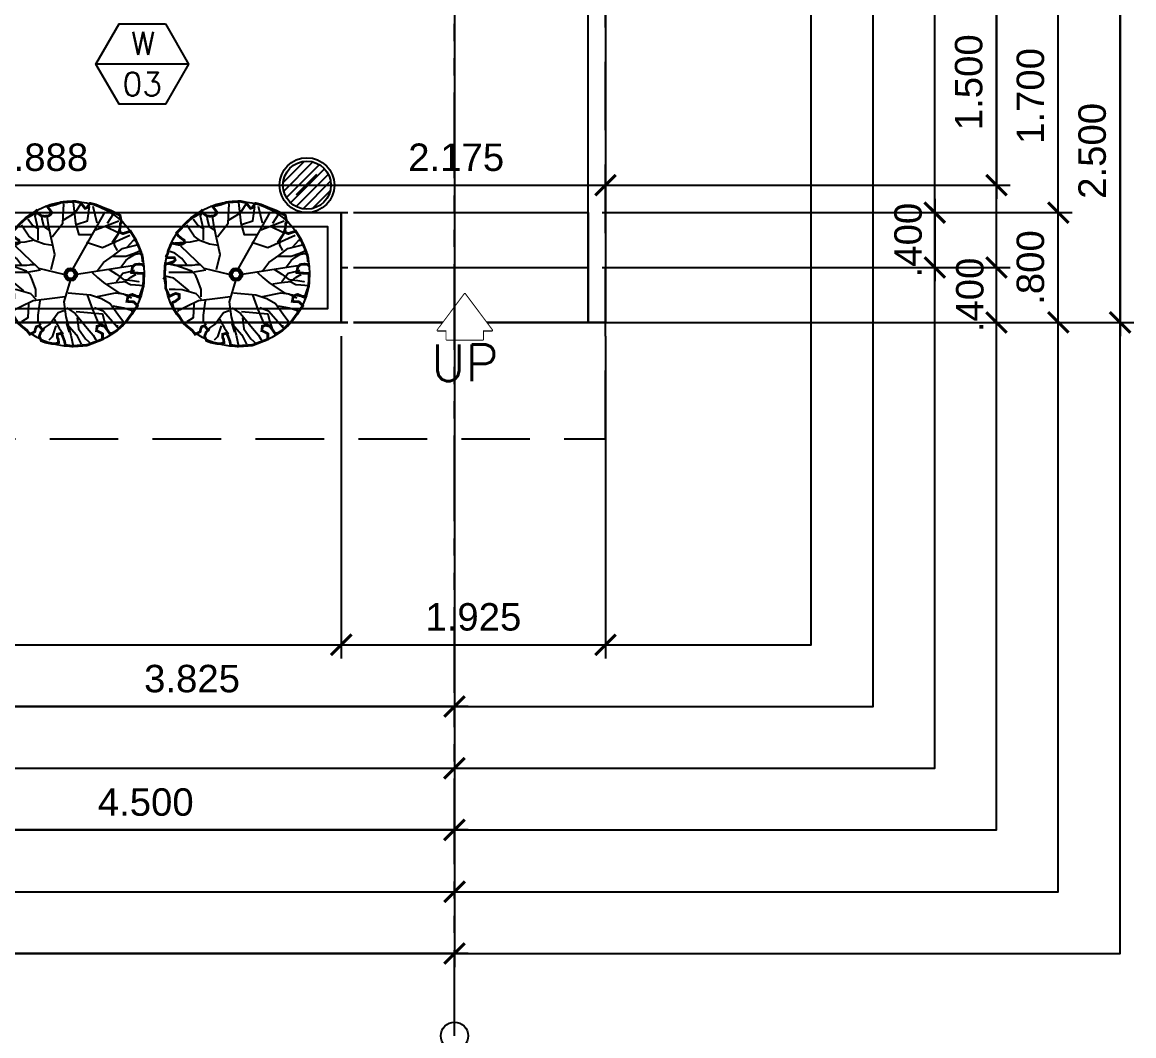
# Model space of a CAD drawing. Header units: metres. Extents: x -12400 to 1, y 0 to 106422.
# Drawn here: x -12207.22 to -12199.12, y 106375.47 to 106382.86 of the extents above; entities that cross this region are included whole.
import ezdxf
from ezdxf.enums import TextEntityAlignment as Align

# ---------------------------------------------------------------- set-up
doc = ezdxf.new("R2010")
doc.units = ezdxf.units.M
doc.set_wipeout_variables(frame=1)
doc.header["$PDMODE"] = 35
doc.linetypes.add('HIDDEN', pattern=[0.375, 0.25, -0.125])
doc.linetypes.add('PHANTOM2', pattern=[1.25, 0.625, -0.125, 0.125, -0.125, 0.125, -0.125])
for name, color, linetype, lineweight in [('0.1', 1, 'Continuous', 9), ('3', 3, 'Continuous', 30), ('DIM 001', 251, 'Continuous', 13)]:
    doc.layers.add(name, color=color, linetype=linetype, lineweight=lineweight)
for name, color, linetype in [('1AR', 1, 'Continuous'), ('A-FURNITURE', 1, 'Continuous'), ('BAR', 6, 'Continuous'), ('Landscape', 108, 'Continuous'), ('SCH-WIND', 181, 'Continuous'), ('SLOT', 46, 'Continuous'), ('TXT3', 3, 'Continuous'), ('WALL', 7, 'Continuous')]:
    doc.layers.add(name, color=color, linetype=linetype)
doc.layers.add('GUIDELINES', color=206, linetype='Continuous', plot=False)
doc.styles.add('DIMTXT-100', font='arial.ttf')
doc.styles.add('swis721', font='swiss.ttf')
doc.styles.add('T-0.15', font='romans.shx', dxfattribs={"height": 0.15})
doc.styles.add('T.25', font='romans.shx', dxfattribs={"height": 0.2})
doc.dimstyles.new('D-100', dxfattribs={"dimtxt": 0.2, "dimasz": 0.15, "dimexe": 0.1, "dimexo": 0.1, "dimgap": 0.1, "dimtad": 1, "dimdec": 3, "dimzin": 4, "dimdsep": 46, "dimtxsty": 'DIMTXT-100', "dimblk": 'ARCHTICK', "dimcen": 0.2, "dimdle": 0.1, "dimclrd": 8, "dimclre": 8, "dimclrt": 2, "dimadec": 0, "dimazin": 1, "dimtfac": 1, "dimtdec": 3, "dimtofl": 0, "dimtmove": 2, "dimatfit": 3, "dimfxl": 1, "dimarcsym": 0})
doc.dimstyles.new('DIM 200', dxfattribs={"dimtxt": 200, "dimasz": 1, "dimexe": 0, "dimexo": 40, "dimgap": 50, "dimtad": 1, "dimtoh": 1, "dimdec": 0, "dimlfac": 2, "dimtxsty": 'swis721', "dimblk": 'CIR', "dimcen": 0, "dimclrd": 155, "dimclre": 155, "dimclrt": 4, "dimadec": 0, "dimazin": 0, "dimtfac": 1, "dimtdec": 0, "dimtix": 1, "dimtmove": 1, "dimatfit": 3, "dimldrblk": 'CIR', "dimfxl": 0, "dimarcsym": 0})

# ---------------------------------------------------------------- blocks, each defined once
blk = doc.blocks.new('PLANT-64')
at = {"layer": 'Landscape', "const_width": 50}
blk.add_lwpolyline([(156, 1311), (37, 1338), (-117, 1329), (-217, 1320), (-317, 1284), (-472, 1247), (-390, 1138), (-408, 1102), (-444, 1075), (-517, 1066), (-581, 1075), (-644, 1120), (-672, 1165), (-735, 1102), (-862, 1029), (-972, 929), (-1044, 847), (-1126, 766), (-1099, 711), (-1035, 657), (-990, 629), (-981, 584), (-1026, 557), (-1081, 548), (-1126, 557), (-1208, 575), (-1226, 566), (-1262, 484), (-1281, 439), (-1290, 384), (-1317, 339), (-1299, 311), (-1235, 311), (-1235, 311), (-1172, 311), (-1153, 266), (-1181, 239), (-1290, 202), (-1335, 202), (-1344, 66), (-1344, -16), (-1326, -152), (-1326, -252), (-1299, -306), (-1262, -397), (-1190, -361), (-1144, -343), (-1081, -361), (-1081, -397), (-1081, -433), (-1153, -488), (-1199, -506), (-1208, -533), (-1181, -633), (-1144, -679), (-1081, -760), (-1008, -879), (-926, -951), (-844, -1015), (-790, -1088), (-699, -1042), (-690, -997), (-672, -951), (-617, -933), (-553, -1015), (-590, -1051), (-617, -1124), (-581, -1206), (-508, -1233), (-372, -1260), (-317, -1260), (-263, -1242), (-272, -1178), (-290, -1142), (-290, -1088), (-217, -1069), (-190, -1124), (-153, -1224), (-144, -1287), (-17, -1306), (256, -1287), (419, -1224), (537, -1178), (537, -1078), (437, -1024), (428, -1024), (437, -942), (501, -924), (574, -942), (628, -1015), (665, -1069), (719, -1069), (792, -1024), (965, -860), (1083, -697), (1174, -570), (1110, -497), (983, -488), (1001, -397), (1047, -370), (1083, -361), (1165, -397), (1210, -415), (1283, -206), (1292, 21), (1137, 30), (1065, 39), (1083, 139), (1128, 184), (1210, 193), (1265, 184), (1274, 175), (1274, 175), (1265, 330), (1210, 484), (1137, 648), (1047, 793), (956, 766), (910, 748), (837, 784), (856, 847), (865, 938), (883, 956), (856, 1084), (692, 1165), (547, 1220), (419, 1274), (310, 1302), (247, 1220), (219, 1211), (183, 1256), (156, 1293), (147, 1320)], dxfattribs=at)
at = {"layer": 'Landscape'}
for points in [[(-381, 693), (-190, 938), (-172, 1293)], [(-181, 993), (37, 1129), (165, 1329)], [(337, 729), (110, 729), (47, 938), (10, 1320)], [(74, 920), (265, 984), (301, 1247)], [(437, 938), (365, 1247)], [(-635, 629), (-635, 829), (-690, 1066), (-672, 1120)], [(-417, 802), (-526, 875), (-562, 1011), (-572, 1066)], [(-399, 93), (-335, 366), (-444, 866), (-472, 1075)], [(1, 112), (583, 1147)], [(628, 938), (737, 1111)], [(-372, 530), (-526, 557), (-690, 620), (-808, 702), (-881, 811), (-944, 902)], [(-626, 829), (-735, 893), (-817, 993), (-817, 1011)], [(410, 820), (837, 984)], [(610, 875), (810, 775)], [(710, 593), (865, 820)], [(810, 439), (756, 539), (756, 629), (837, 757), (865, 820)], [(-708, 629), (-881, 593), (-1162, 575)], [(247, 593), (537, 493), (1037, 720)], [(992, 511), (1101, 629), (1156, 629)], [(-944, 175), (-1035, 293), (-1162, 393), (-1253, 421)], [(-172, 3), (-626, 112), (-1053, 520)], [(447, 75), (556, 221), (737, 348), (901, 475), (1147, 539), (1192, 548)], [(728, 339), (965, 339), (1119, 393), (1201, 430), (1228, 421)], [(-681, -406), (-681, -270), (-744, -106), (-781, -6), (-853, 66), (-908, 84), (-953, 103), (-1262, 212)], [(874, 139), (965, 257), (1028, 311), (1119, 366), (1201, 384), (1274, 366)], [(-781, 184), (-699, 184), (-844, 166), (-1044, 166), (-1162, 166), (-1272, 193)], [(-599, 84), (-844, 39), (-1153, 39), (-1244, 39), (-1272, 39)], [(28, 3), (1119, 175)], [(347, 39), (447, -52), (556, -143), (837, -334), (956, -361), (1110, -388), (1192, -388)], [(628, -170), (783, -143), (956, -125), (1047, -52), (1110, -16), (1147, 3)], [(656, 93), (792, 12), (919, -88), (1083, -106), (1192, -125), (1192, -134)], [(792, -125), (847, -52), (910, 30), (1065, 66), (1119, 84)], [(-899, -297), (-1181, -61), (-1335, -25), (-1372, -88)], [(-53, -106), (-172, -497), (-135, -770), (-44, -1106), (1, -1306)], [(947, -125), (1047, -179), (1137, -188), (1283, -197), (1283, -188)], [(-672, -452), (-772, -352), (-1026, -279), (-1153, -270), (-1262, -270)], [(-90, -334), (319, -370), (519, -433), (674, -524), (819, -724), (937, -888)], [(256, -370), (356, -633), (456, -879), (583, -933)], [(447, -397), (774, -334), (919, -352), (1065, -424)], [(-144, -406), (-381, -433), (-726, -479), (-953, -588), (-1062, -642), (-1099, -651), (-1108, -679)], [(-817, -533), (-826, -788), (-944, -860)], [(-608, -479), (-644, -742), (-644, -860), (-590, -915)], [(-117, -606), (37, -706), (256, -979), (365, -1106), (410, -1178), (437, -1206)], [(392, -597), (547, -661), (810, -960), (810, -924)], [(728, -570), (928, -606), (1065, -651), (1092, -715)], [(-172, -661), (-272, -697), (-417, -897), (-526, -969), (-544, -1015)], [(56, -670), (537, -715), (565, -842), (619, -1006)], [(74, -788), (101, -988), (228, -1169), (328, -1260)], [(-317, -933), (-381, -1133), (-444, -1197)], [(-344, -815), (-253, -979), (-181, -1078)], [(-63, -1051), (-117, -897), (65, -1097), (147, -1269)]]:
    blk.add_lwpolyline(points, dxfattribs=at)
for centre, radius in [((-24, 15), 1324), ((-44, 3), 116), ((-44, 3), 90.6), ((-44, 3), 70.9)]:
    blk.add_circle(centre, radius, dxfattribs=at)
blk = doc.blocks.new('A$C848c022f')
at = {"layer": 'WALL'}
h = blk.add_hatch(dxfattribs=at)
h.set_pattern_fill('ANSI31', color=250, scale=0.015)
h.set_pattern_definition([(45, (11825.983876, -106480.421745), (-0.033675960454, 0.033675960454), [])])
h.paths.add_polyline_path([(-0.175, 0, 1), (0.175, 0, 1)])
at = {"color": 7}
blk.add_circle((0, 0), 0.2, dxfattribs=at)
at = {"layer": 'SLOT', "color": 5}
blk.add_circle((0, 0), 0.175, dxfattribs=at)
blk = doc.blocks.new('FP_GRD')
at = {"color": 1, "linetype": 'HIDDEN', "ltscale": 2}
blk.add_lwpolyline([(6.975, 18.7), (6.975, 19.7), (-3.225, 19.7), (-3.225, 7.75), (-9.8248, 7.75), (-9.8248, -3.25), (24.975, -3.25), (24.975, 19.7), (14.775, 19.7), (14.775, 18.7)], dxfattribs=at)
at = {"layer": '1AR', "color": 2}
blk.add_lwpolyline([(24.85, 0), (24.975, 0), (24.975, -2.4003), (24.85, -2.4003)], close=True, dxfattribs=at)
at = {"layer": 'A-FURNITURE'}
blk.add_lwpolyline([(23.05, -1.6003), (24.85, -1.6003), (24.85, -2.4003), (23.05, -2.4003)], close=True, dxfattribs=at)
at = {"layer": 'A-FURNITURE', "color": 8}
blk.add_lwpolyline([(14.875, -1.7003), (22.95, -1.7003), (22.95, -2.3003), (14.875, -2.3003)], close=True, dxfattribs=at)
at = {"layer": 'A-FURNITURE'}
for points in [[(23.05, -2.0003), (24.85, -2.0003)], [(-3.825, -3.25), (-3.825, -2.4003), (24.975, -2.4003)]]:
    blk.add_lwpolyline(points, dxfattribs=at)
at = {"layer": 'BAR', "color": 1}
blk.add_lwpolyline([(14.775, -1.6003), (23.05, -1.6003), (23.05, -2.4003), (14.775, -2.4003)], close=True, dxfattribs=at)
at = {"layer": 'WALL', "color": 1}
blk.add_lwpolyline([(24.0833, -2.4585), (24.15, -2.4585), (23.95, -2.1921), (23.95, -2.1921), (23.75, -2.4585), (23.8167, -2.4585), (23.8167, -2.5252), (24.0833, -2.5252)], close=True, dxfattribs=at)
at = {"layer": '3', "color": 3, "xscale": 0.00039927785625, "yscale": 0.00039927785625, "zscale": 0.00039927785625}
for p in [(21.0957, -2.0525), (22.3005, -2.0525)]:
    blk.add_blockref('PLANT-64', p, dxfattribs=at)
at = {"layer": 'SLOT'}
blk.add_blockref('A$C848c022f', (22.8, -1.4), dxfattribs=at)
at = {"layer": '0.1', "color": 2, "insert": (23.5444, -3.6), "char_height": 0.22, "attachment_point": 5}
blk.add_mtext_dynamic_manual_height_columns('{\\Fx-hlvm1s|c0;\\W0.9;\\T0.9;\\C3;CANOPY LN ABOVE}', width=5150.82822, gutter_width=1, heights=[0], dxfattribs=at)
at = {"layer": 'TXT3', "ltscale": 0.3, "insert": (23.95, -2.6957), "char_height": 0.2, "width": 0.845708, "attachment_point": 5, "line_spacing_factor": 0.825, "style": 'T.25'}
blk.add_mtext('{\\H1.3333x;UP}', dxfattribs=at)
at = {"color": 2}
for points, layer in [([(23.95, -2.1921), (24.15, -2.4585), (24.0833, -2.4585), (24.0833, -2.5252), (23.8167, -2.5252), (23.8167, -2.4585), (23.75, -2.4585)], 'A-FURNITURE'), ([(23.1, -1.5003), (23.138, -1.5003), (23.138, -2.5003), (23.1, -2.5003)], 'BAR')]:
    blk.add_wipeout(points, dxfattribs=at).dxf.layer = layer
blk = doc.blocks.new('CIR')
at = {"color": 4}
blk.add_circle((0, 0), 50, dxfattribs=at)
blk = doc.blocks.new('_ArchTick')
at = {"color": 0, "linetype": 'ByBlock', "const_width": 0.15}
blk.add_lwpolyline([(-0.5, -0.5), (0.5, 0.5)], dxfattribs=at)
blk = doc.blocks.new('*D422')
at = {"layer": 'DEFPOINTS', "color": 0, "transparency": 16777216}
for p in [(-12204.0653, 106383.1702), (-12202.9653, 106380.6699), (-12199.2153, 106380.6699)]:
    blk.add_point(p, dxfattribs=at)
at = {"layer": 'DIM 001', "color": 8, "lineweight": -2, "transparency": 16777216}
for p, q in [((-12199.2153, 106383.2702), (-12199.2153, 106380.5699)), ((-12203.9653, 106383.1702), (-12199.1153, 106383.1702)), ((-12202.8653, 106380.6699), (-12199.1153, 106380.6699))]:
    blk.add_line(p, q, dxfattribs=at)
at = {"layer": 'DIM 001', "color": 8, "lineweight": -2, "transparency": 16777216, "xscale": 0.15, "yscale": 0.15, "zscale": 0.15}
for p, rotation in [((-12199.2153, 106383.1702), 90), ((-12199.2153, 106380.6699), 270)]:
    blk.add_blockref('_ArchTick', p, dxfattribs=dict(at, rotation=rotation))
at = {"layer": 'DIM 001', "color": 2, "transparency": 16777216, "insert": (-12199.4174, 106381.9201), "char_height": 0.2, "attachment_point": 5, "rotation": 90, "style": 'DIMTXT-100'}
blk.add_mtext('2.500', dxfattribs=at)
blk = doc.blocks.new('*D423')
at = {"layer": 'DEFPOINTS', "color": 0, "transparency": 16777216}
for p in [(-12203.0903, 106381.4699), (-12199.6653, 106381.4699), (-12202.9653, 106380.6699)]:
    blk.add_point(p, dxfattribs=at)
at = {"layer": 'DIM 001', "color": 8, "lineweight": -2, "transparency": 16777216}
for p, q in [((-12199.6653, 106380.5699), (-12199.6653, 106381.5699)), ((-12202.9903, 106381.4699), (-12199.5653, 106381.4699)), ((-12202.8653, 106380.6699), (-12199.5653, 106380.6699))]:
    blk.add_line(p, q, dxfattribs=at)
at = {"layer": 'DIM 001', "color": 8, "lineweight": -2, "transparency": 16777216, "xscale": 0.15, "yscale": 0.15, "zscale": 0.15}
for p, rotation in [((-12199.6653, 106381.4699), 90), ((-12199.6653, 106380.6699), 270)]:
    blk.add_blockref('_ArchTick', p, dxfattribs=dict(at, rotation=rotation))
at = {"layer": 'DIM 001', "color": 2, "transparency": 16777216, "insert": (-12199.8674, 106381.0699), "char_height": 0.2, "attachment_point": 5, "rotation": 90, "style": 'DIMTXT-100'}
blk.add_mtext('.800', dxfattribs=at)
blk = doc.blocks.new('*D424')
at = {"layer": 'DEFPOINTS', "color": 0, "transparency": 16777216}
for p in [(-12204.0653, 106383.1702), (-12199.6653, 106383.1702), (-12203.0903, 106381.4699)]:
    blk.add_point(p, dxfattribs=at)
at = {"layer": 'DIM 001', "color": 8, "lineweight": -2, "transparency": 16777216}
for p, q in [((-12199.6653, 106381.3699), (-12199.6653, 106383.2702)), ((-12203.9653, 106383.1702), (-12199.5653, 106383.1702)), ((-12202.9903, 106381.4699), (-12199.5653, 106381.4699))]:
    blk.add_line(p, q, dxfattribs=at)
at = {"layer": 'DIM 001', "color": 8, "lineweight": -2, "transparency": 16777216, "xscale": 0.15, "yscale": 0.15, "zscale": 0.15}
for p, rotation in [((-12199.6653, 106383.1702), 90), ((-12199.6653, 106381.4699), 270)]:
    blk.add_blockref('_ArchTick', p, dxfattribs=dict(at, rotation=rotation))
at = {"layer": 'DIM 001', "color": 2, "transparency": 16777216, "insert": (-12199.8674, 106382.3201), "char_height": 0.2, "attachment_point": 5, "rotation": 90, "style": 'DIMTXT-100'}
blk.add_mtext('1.700', dxfattribs=at)
blk = doc.blocks.new('*D425')
at = {"layer": 'DEFPOINTS', "color": 0, "transparency": 16777216}
for p in [(-12204.0653, 106383.1702), (-12205.1403, 106381.6702), (-12200.1153, 106381.6702)]:
    blk.add_point(p, dxfattribs=at)
at = {"layer": 'DIM 001', "color": 8, "lineweight": -2, "transparency": 16777216}
for p, q in [((-12200.1153, 106383.2702), (-12200.1153, 106381.5702)), ((-12203.9653, 106383.1702), (-12200.0153, 106383.1702)), ((-12205.0403, 106381.6702), (-12200.0153, 106381.6702))]:
    blk.add_line(p, q, dxfattribs=at)
at = {"layer": 'DIM 001', "color": 8, "lineweight": -2, "transparency": 16777216, "xscale": 0.15, "yscale": 0.15, "zscale": 0.15}
for p, rotation in [((-12200.1153, 106383.1702), 90), ((-12200.1153, 106381.6702), 270)]:
    blk.add_blockref('_ArchTick', p, dxfattribs=dict(at, rotation=rotation))
at = {"layer": 'DIM 001', "color": 2, "transparency": 16777216, "insert": (-12200.3174, 106382.4202), "char_height": 0.2, "attachment_point": 5, "rotation": 90, "style": 'DIMTXT-100'}
blk.add_mtext('1.500', dxfattribs=at)
blk = doc.blocks.new('*D426')
at = {"layer": 'DEFPOINTS', "color": 0, "transparency": 16777216}
for p in [(-12203.0903, 106381.4699), (-12203.0903, 106381.0699), (-12200.5653, 106381.0699)]:
    blk.add_point(p, dxfattribs=at)
at = {"layer": 'DIM 001', "color": 8, "lineweight": -2, "transparency": 16777216}
for p, q in [((-12200.5653, 106381.5699), (-12200.5653, 106380.9699)), ((-12202.9903, 106381.4699), (-12200.4653, 106381.4699)), ((-12202.9903, 106381.0699), (-12200.4653, 106381.0699))]:
    blk.add_line(p, q, dxfattribs=at)
at = {"layer": 'DIM 001', "color": 8, "lineweight": -2, "transparency": 16777216, "xscale": 0.15, "yscale": 0.15, "zscale": 0.15}
for p, rotation in [((-12200.5653, 106381.4699), 90), ((-12200.5653, 106381.0699), 270)]:
    blk.add_blockref('_ArchTick', p, dxfattribs=dict(at, rotation=rotation))
at = {"layer": 'DIM 001', "color": 2, "transparency": 16777216, "insert": (-12200.7589, 106381.2699), "char_height": 0.2, "attachment_point": 5, "rotation": 90, "style": 'DIMTXT-100'}
blk.add_mtext('.400', dxfattribs=at)
blk = doc.blocks.new('*D427')
at = {"layer": 'DEFPOINTS', "color": 0, "transparency": 16777216}
for p in [(-12203.0903, 106381.0699), (-12200.1153, 106381.0699), (-12203.0903, 106380.6699)]:
    blk.add_point(p, dxfattribs=at)
at = {"layer": 'DIM 001', "color": 8, "lineweight": -2, "transparency": 16777216}
for p, q in [((-12200.1153, 106380.5699), (-12200.1153, 106381.1699)), ((-12202.9903, 106381.0699), (-12200.0153, 106381.0699)), ((-12202.9903, 106380.6699), (-12200.0153, 106380.6699))]:
    blk.add_line(p, q, dxfattribs=at)
at = {"layer": 'DIM 001', "color": 8, "lineweight": -2, "transparency": 16777216, "xscale": 0.15, "yscale": 0.15, "zscale": 0.15}
for p, rotation in [((-12200.1153, 106381.0699), 90), ((-12200.1153, 106380.6699), 270)]:
    blk.add_blockref('_ArchTick', p, dxfattribs=dict(at, rotation=rotation))
at = {"layer": 'DIM 001', "color": 2, "transparency": 16777216, "insert": (-12200.3089, 106380.8699), "char_height": 0.2, "attachment_point": 5, "rotation": 90, "style": 'DIMTXT-100'}
blk.add_mtext('.400', dxfattribs=at)
blk = doc.blocks.new('*D444')
at = {"layer": 'DEFPOINTS', "color": 0, "transparency": 16777216}
for p in [(-12230.0653, 106385.6452), (-12204.0653, 106383.1702), (-12230.0653, 106376.0702)]:
    blk.add_point(p, dxfattribs=at)
at = {"layer": 'DIM 001', "color": 8, "lineweight": -2, "transparency": 16777216}
for p, q in [((-12230.0653, 106385.5452), (-12230.0653, 106375.9702)), ((-12204.0653, 106383.0702), (-12204.0653, 106375.9702)), ((-12203.9653, 106376.0702), (-12230.1653, 106376.0702))]:
    blk.add_line(p, q, dxfattribs=at)
at = {"layer": 'DIM 001', "color": 8, "lineweight": -2, "transparency": 16777216, "xscale": 0.15, "yscale": 0.15, "zscale": 0.15, "rotation": 180}
blk.add_blockref('_ArchTick', (-12230.0653, 106376.0702), dxfattribs=at)
at = {"layer": 'DIM 001', "color": 8, "lineweight": -2, "transparency": 16777216, "xscale": 0.15, "yscale": 0.15, "zscale": 0.15}
blk.add_blockref('_ArchTick', (-12204.0653, 106376.0702), dxfattribs=at)
at = {"layer": 'DIM 001', "color": 2, "transparency": 16777216, "insert": (-12217.0653, 106376.2723), "char_height": 0.2, "attachment_point": 5, "style": 'DIMTXT-100'}
blk.add_mtext('26.000', dxfattribs=at)
blk = doc.blocks.new('*D478')
at = {"layer": 'DEFPOINTS', "color": 0, "transparency": 16777216}
for p in [(-12213.0653, 106383.1702), (-12204.0653, 106383.1702), (-12204.0653, 106376.5202)]:
    blk.add_point(p, dxfattribs=at)
at = {"layer": 'DIM 001', "color": 8, "lineweight": -2, "transparency": 16777216}
for p, q in [((-12213.0653, 106383.0702), (-12213.0653, 106376.4202)), ((-12204.0653, 106383.0702), (-12204.0653, 106376.4202)), ((-12213.1653, 106376.5202), (-12203.9653, 106376.5202))]:
    blk.add_line(p, q, dxfattribs=at)
at = {"layer": 'DIM 001', "color": 8, "lineweight": -2, "transparency": 16777216, "xscale": 0.15, "yscale": 0.15, "zscale": 0.15, "rotation": 180}
blk.add_blockref('_ArchTick', (-12213.0653, 106376.5202), dxfattribs=at)
at = {"layer": 'DIM 001', "color": 8, "lineweight": -2, "transparency": 16777216, "xscale": 0.15, "yscale": 0.15, "zscale": 0.15}
blk.add_blockref('_ArchTick', (-12204.0653, 106376.5202), dxfattribs=at)
at = {"layer": 'DIM 001', "color": 2, "transparency": 16777216, "insert": (-12208.5653, 106376.7223), "char_height": 0.2, "attachment_point": 5, "style": 'DIMTXT-100'}
blk.add_mtext('9.000', dxfattribs=at)
blk = doc.blocks.new('*D479')
at = {"layer": 'DEFPOINTS', "color": 0, "transparency": 16777216}
for p in [(-12208.5653, 106383.1702), (-12204.0653, 106383.1702), (-12208.5653, 106376.9702)]:
    blk.add_point(p, dxfattribs=at)
at = {"layer": 'DIM 001', "color": 8, "lineweight": -2, "transparency": 16777216}
for p, q in [((-12208.5653, 106383.0702), (-12208.5653, 106376.8702)), ((-12204.0653, 106383.0702), (-12204.0653, 106376.8702)), ((-12203.9653, 106376.9702), (-12208.6653, 106376.9702))]:
    blk.add_line(p, q, dxfattribs=at)
at = {"layer": 'DIM 001', "color": 8, "lineweight": -2, "transparency": 16777216, "xscale": 0.15, "yscale": 0.15, "zscale": 0.15, "rotation": 180}
blk.add_blockref('_ArchTick', (-12208.5653, 106376.9702), dxfattribs=at)
at = {"layer": 'DIM 001', "color": 8, "lineweight": -2, "transparency": 16777216, "xscale": 0.15, "yscale": 0.15, "zscale": 0.15}
blk.add_blockref('_ArchTick', (-12204.0653, 106376.9702), dxfattribs=at)
at = {"layer": 'DIM 001', "color": 2, "transparency": 16777216, "insert": (-12206.3153, 106377.1723), "char_height": 0.2, "attachment_point": 5, "style": 'DIMTXT-100'}
blk.add_mtext('4.500', dxfattribs=at)
blk = doc.blocks.new('*D489')
at = {"layer": 'DEFPOINTS', "color": 0, "transparency": 16777216}
for p in [(-12213.0653, 106383.1702), (-12204.0653, 106383.1702), (-12204.0653, 106377.4202)]:
    blk.add_point(p, dxfattribs=at)
at = {"layer": 'DIM 001', "color": 8, "lineweight": -2, "transparency": 16777216}
for p, q in [((-12213.0653, 106383.0702), (-12213.0653, 106377.3202)), ((-12204.0653, 106383.0702), (-12204.0653, 106377.3202)), ((-12213.1653, 106377.4202), (-12203.9653, 106377.4202))]:
    blk.add_line(p, q, dxfattribs=at)
at = {"layer": 'DIM 001', "color": 8, "lineweight": -2, "transparency": 16777216, "xscale": 0.15, "yscale": 0.15, "zscale": 0.15, "rotation": 180}
blk.add_blockref('_ArchTick', (-12213.0653, 106377.4202), dxfattribs=at)
at = {"layer": 'DIM 001', "color": 8, "lineweight": -2, "transparency": 16777216, "xscale": 0.15, "yscale": 0.15, "zscale": 0.15}
blk.add_blockref('_ArchTick', (-12204.0653, 106377.4202), dxfattribs=at)
at = {"layer": 'DIM 001', "color": 2, "transparency": 16777216, "insert": (-12208.5653, 106377.6223), "char_height": 0.2, "attachment_point": 5, "style": 'DIMTXT-100'}
blk.add_mtext('9.000', dxfattribs=at)
blk = doc.blocks.new('*D490')
at = {"layer": 'DEFPOINTS', "color": 0, "transparency": 16777216}
for p in [(-12207.8903, 106388.4452), (-12204.0653, 106383.1702), (-12207.8903, 106377.8702)]:
    blk.add_point(p, dxfattribs=at)
at = {"layer": 'DIM 001', "color": 8, "lineweight": -2, "transparency": 16777216}
for p, q in [((-12207.8903, 106388.3452), (-12207.8903, 106377.7702)), ((-12204.0653, 106383.0702), (-12204.0653, 106377.7702)), ((-12203.9653, 106377.8702), (-12207.9903, 106377.8702))]:
    blk.add_line(p, q, dxfattribs=at)
at = {"layer": 'DIM 001', "color": 8, "lineweight": -2, "transparency": 16777216, "xscale": 0.15, "yscale": 0.15, "zscale": 0.15, "rotation": 180}
blk.add_blockref('_ArchTick', (-12207.8903, 106377.8702), dxfattribs=at)
at = {"layer": 'DIM 001', "color": 8, "lineweight": -2, "transparency": 16777216, "xscale": 0.15, "yscale": 0.15, "zscale": 0.15}
blk.add_blockref('_ArchTick', (-12204.0653, 106377.8702), dxfattribs=at)
at = {"layer": 'DIM 001', "color": 2, "transparency": 16777216, "insert": (-12205.9778, 106378.0724), "char_height": 0.2, "attachment_point": 5, "style": 'DIMTXT-100'}
blk.add_mtext('3.825', dxfattribs=at)
blk = doc.blocks.new('*D498')
at = {"layer": 'DEFPOINTS', "color": 0, "transparency": 16777216}
for p in [(-12213.1653, 106380.6699), (-12204.8903, 106380.6699), (-12204.8903, 106378.3202)]:
    blk.add_point(p, dxfattribs=at)
at = {"layer": 'DIM 001', "color": 8, "lineweight": -2, "transparency": 16777216}
for p, q in [((-12213.1653, 106380.5699), (-12213.1653, 106378.2202)), ((-12204.8903, 106380.5699), (-12204.8903, 106378.2202)), ((-12213.2653, 106378.3202), (-12204.7903, 106378.3202))]:
    blk.add_line(p, q, dxfattribs=at)
at = {"layer": 'DIM 001', "color": 8, "lineweight": -2, "transparency": 16777216, "xscale": 0.15, "yscale": 0.15, "zscale": 0.15, "rotation": 180}
blk.add_blockref('_ArchTick', (-12213.1653, 106378.3202), dxfattribs=at)
at = {"layer": 'DIM 001', "color": 8, "lineweight": -2, "transparency": 16777216, "xscale": 0.15, "yscale": 0.15, "zscale": 0.15}
blk.add_blockref('_ArchTick', (-12204.8903, 106378.3202), dxfattribs=at)
at = {"layer": 'DIM 001', "color": 2, "transparency": 16777216, "insert": (-12209.0278, 106378.5223), "char_height": 0.2, "attachment_point": 5, "style": 'DIMTXT-100'}
blk.add_mtext('8.275', dxfattribs=at)
blk = doc.blocks.new('*D499')
at = {"layer": 'DEFPOINTS', "color": 0, "transparency": 16777216}
for p in [(-12204.8903, 106380.6699), (-12202.9653, 106380.6699), (-12202.9653, 106378.3202)]:
    blk.add_point(p, dxfattribs=at)
at = {"layer": 'DIM 001', "color": 8, "lineweight": -2, "transparency": 16777216}
for p, q in [((-12204.8903, 106380.5699), (-12204.8903, 106378.2202)), ((-12202.9653, 106380.5699), (-12202.9653, 106378.2202)), ((-12204.9903, 106378.3202), (-12202.8653, 106378.3202))]:
    blk.add_line(p, q, dxfattribs=at)
at = {"layer": 'DIM 001', "color": 8, "lineweight": -2, "transparency": 16777216, "xscale": 0.15, "yscale": 0.15, "zscale": 0.15, "rotation": 180}
blk.add_blockref('_ArchTick', (-12204.8903, 106378.3202), dxfattribs=at)
at = {"layer": 'DIM 001', "color": 8, "lineweight": -2, "transparency": 16777216, "xscale": 0.15, "yscale": 0.15, "zscale": 0.15}
blk.add_blockref('_ArchTick', (-12202.9653, 106378.3202), dxfattribs=at)
at = {"layer": 'DIM 001', "color": 2, "transparency": 16777216, "insert": (-12203.9278, 106378.5223), "char_height": 0.2, "attachment_point": 5, "style": 'DIMTXT-100'}
blk.add_mtext('1.925', dxfattribs=at)
blk = doc.blocks.new('*D504')
at = {"layer": 'DEFPOINTS', "color": 0, "transparency": 16777216}
for p in [(-12209.0278, 106381.6702), (-12205.1403, 106381.6702), (-12205.1403, 106381.6702)]:
    blk.add_point(p, dxfattribs=at)
at = {"layer": 'DIM 001', "color": 8, "lineweight": -2, "transparency": 16777216}
blk.add_line((-12209.1278, 106381.6702), (-12205.0403, 106381.6702), dxfattribs=at)
at = {"layer": 'DIM 001', "color": 8, "lineweight": -2, "transparency": 16777216, "xscale": 0.15, "yscale": 0.15, "zscale": 0.15, "rotation": 180}
blk.add_blockref('_ArchTick', (-12209.0278, 106381.6702), dxfattribs=at)
at = {"layer": 'DIM 001', "color": 8, "lineweight": -2, "transparency": 16777216, "xscale": 0.15, "yscale": 0.15, "zscale": 0.15}
blk.add_blockref('_ArchTick', (-12205.1403, 106381.6702), dxfattribs=at)
at = {"layer": 'DIM 001', "color": 2, "transparency": 16777216, "insert": (-12207.084, 106381.8724), "char_height": 0.2, "attachment_point": 5, "style": 'DIMTXT-100'}
blk.add_mtext('3.888', dxfattribs=at)
blk = doc.blocks.new('*D505')
at = {"layer": 'DEFPOINTS', "color": 0, "transparency": 16777216}
for p in [(-12205.1403, 106381.6702), (-12202.9653, 106381.6702), (-12202.9653, 106381.6702)]:
    blk.add_point(p, dxfattribs=at)
at = {"layer": 'DIM 001', "color": 8, "lineweight": -2, "transparency": 16777216}
blk.add_line((-12205.2403, 106381.6702), (-12202.8653, 106381.6702), dxfattribs=at)
at = {"layer": 'DIM 001', "color": 8, "lineweight": -2, "transparency": 16777216, "xscale": 0.15, "yscale": 0.15, "zscale": 0.15, "rotation": 180}
blk.add_blockref('_ArchTick', (-12205.1403, 106381.6702), dxfattribs=at)
at = {"layer": 'DIM 001', "color": 8, "lineweight": -2, "transparency": 16777216, "xscale": 0.15, "yscale": 0.15, "zscale": 0.15}
blk.add_blockref('_ArchTick', (-12202.9653, 106381.6702), dxfattribs=at)
at = {"layer": 'DIM 001', "color": 2, "transparency": 16777216, "insert": (-12204.0528, 106381.8723), "char_height": 0.2, "attachment_point": 5, "style": 'DIMTXT-100'}
blk.add_mtext('2.175', dxfattribs=at)
blk = doc.blocks.new('W-TAG')
at = {"layer": 'SCH-WIND'}
blk.add_line((-0.3, 0), (0.3, 0), dxfattribs=at)
blk.add_lwpolyline([(-0.15, 0.2598), (-0.3, 0), (-0.15, -0.2598), (0.15, -0.2598), (0.3, 0), (0.15, 0.2598)], close=True, dxfattribs=at)
at = {"layer": 'SCH-WIND', "color": 2, "style": 'T-0.15'}
for tag, p in [('W-TAG', (-0.0059, 0.1346)), ('W-NO', (0, -0.1299))]:
    blk.add_attdef(tag, text='', height=0.15, dxfattribs=at).set_placement(p, align=Align.MIDDLE_CENTER)
blk = doc.blocks.new('GRID_GRDFLRDEVT')
at = {"color": 6, "linetype": 'PHANTOM2'}
blk.add_leader([(26, -7.7), (26, 26.8921)], dimstyle='DIM 200', override={"dimasz": 0.002, "dimgap": 60, "dimtad": 0}, dxfattribs=at)

msp = doc.modelspace()

# ---------------------------------------------------------------- block references
msp.add_blockref('FP_GRD', (-12227.94025, 106383.07022))

# ---------------------------------------------------------------- next in the draw order: linework, layer by layer
at = {"layer": 'GUIDELINES'}
for points in [[(-12241.51508, 106376.07022), (-12199.21525, 106376.07022), (-12199.21525, 106409.4623), (-12241.51508, 106409.4623)], [(-12241.06508, 106376.52022), (-12199.66525, 106376.52022), (-12199.66525, 106409.0123), (-12241.06508, 106409.0123)], [(-12240.61508, 106376.97022), (-12200.11525, 106376.97022), (-12200.11525, 106408.5623), (-12240.61508, 106408.5623)], [(-12240.16508, 106377.42022), (-12200.56525, 106377.42022), (-12200.56525, 106408.1123), (-12240.16508, 106408.1123)], [(-12239.71508, 106377.87022), (-12201.01525, 106377.87022), (-12201.01525, 106407.6623), (-12239.71508, 106407.6623)], [(-12239.26508, 106378.32022), (-12201.46525, 106378.32022), (-12201.46525, 106407.2123), (-12239.26508, 106407.2123)]]:
    msp.add_lwpolyline(points, close=True, dxfattribs=at)

# ---------------------------------------------------------------- next in the draw order: block references
msp.add_blockref('GRID_GRDFLRDEVT', (-12230.06525, 106383.17022))
at = {"layer": 'SCH-WIND', "color": 2}
ref = msp.add_blockref('W-TAG', (-12206.34025, 106382.55294), dxfattribs=dict(at, xscale=-1.125000000042443, yscale=1.125000000042443, zscale=1.125000000042443))
ref.add_attrib('W-NO', '03', dxfattribs={"color": 2, "height": 0.16875, "style": 'T-0.15'}).set_placement((-12206.34025, 106382.4068), align=Align.MIDDLE_CENTER)
ref.add_attrib('W-TAG', 'W', dxfattribs={"color": 2, "height": 0.16875, "style": 'T-0.15'}).set_placement((-12206.33366, 106382.70437), align=Align.MIDDLE_CENTER)

# ---------------------------------------------------------------- next in the draw order: dimensions: what is measured, and where the dimension line sits
at = {"layer": 'DIM 001'}
for base, p1, p2, picture, middle in [((-12207.89025, 106377.87022), (-12204.06525, 106383.17022), (-12207.89025, 106388.44522), '*D490', (-12205.97775, 106378.07241)), ((-12230.06525, 106376.07022), (-12204.06525, 106383.17022), (-12230.06525, 106385.64522), '*D444', (-12217.06525, 106376.27234)), ((-12204.06525, 106376.52022), (-12213.06525, 106383.17022), (-12204.06525, 106383.17022), '*D478', (-12208.56525, 106376.72234)), ((-12204.06525, 106377.42022), (-12213.06525, 106383.17022), (-12204.06525, 106383.17022), '*D489', (-12208.56525, 106377.62234)), ((-12208.56525, 106376.97022), (-12204.06525, 106383.17022), (-12208.56525, 106383.17022), '*D479', (-12206.31525, 106377.17234)), ((-12205.1402526, 106381.6702237), (-12209.0277527, 106381.6702237), (-12205.1402526, 106381.6702237), '*D504', (-12207.0840026, 106381.8724065)), ((-12202.96525, 106381.67022), (-12205.14025, 106381.67022), (-12202.96525, 106381.67022), '*D505', (-12204.05275, 106381.87234)), ((-12204.89025, 106378.32022), (-12213.16525, 106380.66995), (-12204.89025, 106380.66995), '*D498', (-12209.02775, 106378.52234)), ((-12202.96525, 106378.32022), (-12204.89025, 106380.66995), (-12202.96525, 106380.66995), '*D499', (-12203.92775, 106378.52234))]:
    dim = msp.add_linear_dim(base=base, p1=p1, p2=p2, dimstyle='D-100', dxfattribs=at)
    dim.commit()
    dim.dimension.update_dxf_attribs({"geometry": picture, "text_midpoint": middle})
for base, p1, p2, picture, middle in [((-12200.11525, 106381.67022), (-12204.06525, 106383.17022), (-12205.14025, 106381.67022), '*D425', (-12200.31737, 106382.42022)), ((-12199.21525, 106380.66995), (-12204.06525, 106383.17022), (-12202.96525, 106380.66995), '*D422', (-12199.41737, 106381.92009)), ((-12199.66525, 106383.17022), (-12203.09025, 106381.46995), (-12204.06525, 106383.17022), '*D424', (-12199.86737, 106382.32009)), ((-12199.66525, 106381.46995), (-12202.96525, 106380.66995), (-12203.09025, 106381.46995), '*D423', (-12199.86737, 106381.06995))]:
    dim = msp.add_linear_dim(base=base, p1=p1, p2=p2, angle=90, dimstyle='D-100', dxfattribs=at)
    dim.commit()
    dim.dimension.update_dxf_attribs({"geometry": picture, "text_midpoint": middle})
for base, p1, angle, picture, middle in [((-12200.56525, 106381.06995), (-12203.09025, 106381.46995), 90, '*D426', (-12200.75891, 106381.26995)), ((-12200.11525, 106381.06995), (-12203.09025, 106380.66995), 270, '*D427', (-12200.30891, 106380.86995))]:
    dim = msp.add_linear_dim(base=base, p1=p1, p2=(-12203.09025, 106381.06995), angle=angle, dimstyle='D-100', dxfattribs=at)
    dim.commit()
    dim.dimension.update_dxf_attribs({"geometry": picture, "text_midpoint": middle, "dimtype": 160})

doc.saveas('drawing.dxf')
